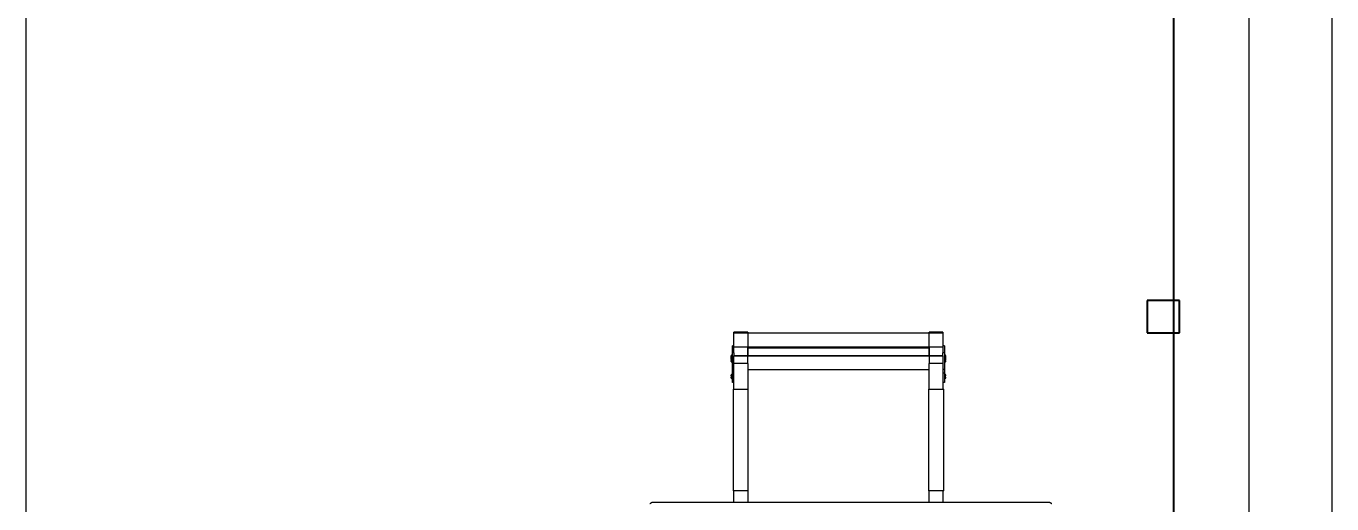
# Model space of a CAD drawing. Header units: inches. Extents: x 22 to 382261, y 22 to 371281.
# Drawn here: x 102264 to 105875, y 211960 to 213281 of the extents above; entities that cross this region are included whole.
import ezdxf

# ---------------------------------------------------------------- set-up
doc = ezdxf.new("R2010")
doc.units = ezdxf.units.IN
doc.header["$MEASUREMENT"] = 0
for name, color, linetype, lineweight in [('A-ANNO-DIMS', 211, 'Continuous', 9), ('A-FLOR', 192, 'Continuous', 9), ('I-FURN', 30, 'Continuous', 9), ('I-WALL', 2, 'Continuous', 9), ('Q-CASE', 31, 'Continuous', 9)]:
    doc.layers.add(name, color=color, linetype=linetype, lineweight=lineweight)
doc.styles.add('Arial_B', font='arialbd.ttf', dxfattribs={"height": 350.793651})
doc.dimstyles.new('2', dxfattribs={"dimscale": 304.8, "dimtxt": 346.888196, "dimasz": 0.221354, "dimexe": 1.338583, "dimexo": 0.0625, "dimgap": 0.278871, "dimtad": 1, "dimdec": 0, "dimzin": 0, "dimdsep": 46, "dimtxsty": 'Arial_B', "dimblk1": 'OBLIQUE', "dimblk2": 'OBLIQUE', "dimsah": 1, "dimcen": 0.09, "dimdle": 0.557743, "dimazin": 0, "dimtfac": 1, "dimtdec": 4, "dimtix": 1, "dimtmove": 0, "dimatfit": 3, "dimfxl": 0.557743, "dimfxlon": 1, "dimtvp": 1, "dimtolj": 1, "dimtzin": 0, "dimarcsym": 2})

# ---------------------------------------------------------------- blocks, each defined once
blk = doc.blocks.new('Casework 26 - Casework 23-692853-01-GROUND FLOOR DIM- PART A')
at = {"layer": 'Q-CASE', "lineweight": 25}
for p, q in [((-22960.3, -101.8), (-23049.2, -101.8)), ((-23049.2, -101.8), (-23049.2, -190.7)), ((-22960.3, -190.7), (-22960.3, -101.8)), ((-23049.2, -190.7), (-22960.3, -190.7))]:
    blk.add_line(p, q, dxfattribs=at)
blk = doc.blocks.new('DFXFCFB - Dining_Table_9162-V62-01-GROUND FLOOR DIM- PART A')
at = {"layer": 'I-FURN'}
for p, q in [((-990.6, 546.3), (-990.6, -546.3)), ((-1461.6, 254.4), (-1458.6, 254.4)), ((-1461.6, 254.4), (-1461.6, 216.3)), ((-1458.6, 254.4), (-1404.1, 254.4)), ((-1458.6, 254.4), (-1458.6, 216.3)), ((-1458.6, 254.4), (-1419.8, 254.4)), ((-1458.6, 254.4), (-1458.6, -323.4)), ((-1423.1, 258.8), (-1403.8, 258.8)), ((-1423.1, 258.8), (-1423.1, 254.4)), ((-1419.8, 254.4), (-1419.8, -323.4)), ((-1396.1, 254.4), (-1404.1, 254.4)), ((-1403.8, 258.8), (-1359.2, 258.8)), ((-1403.8, 258.8), (-1403.8, 254.4)), ((-1396.1, 216.3), (-1396.1, 254.4)), ((-1396.1, 254.4), (-1374.2, 254.4)), ((-1396.1, 254.4), (-1396.1, 216.3)), ((-1392.4, 262.1), (-1394.2, 262.1)), ((-1390.7, 262.1), (-1392.4, 262.1)), ((-1389.5, 262.1), (-1391.2, 262.1)), ((-1387.7, 262.1), (-1389.5, 262.1)), ((-1388.7, 260.8), (-1387.7, 262.1)), ((-1384.4, 262.1), (-1386.1, 262.1)), ((-1382.6, 262.1), (-1384.4, 262.1)), ((-1384, 260.3), (-1382.6, 262.1)), ((-1374.2, 254.4), (-1303.8, 254.4)), ((-1374.2, 254.4), (-1374.2, 216.3)), ((-1359.2, 254.4), (-1359.2, 258.8)), ((-1358.6, 258.8), (-1347.7, 258.8)), ((-1347.7, 258.8), (-1322.3, 258.8)), ((-1347.7, 258.8), (-1347.7, 254.4)), ((-1338.9, 262.1), (-1340.6, 262.1)), ((-1337.1, 262.1), (-1338.9, 262.1)), ((-1338.5, 260.3), (-1337.1, 262.1)), ((-1322.3, 258.8), (-1322.3, 254.4)), ((-1303.8, 214.7), (-1303.8, 256.6)), ((-1023.1, 256.6), (-1303.8, 256.6)), ((-1023.1, 256.6), (-1023.1, 214.7)), ((-1023.1, 254.4), (-990.3, 254.4)), ((-1458.6, 216.3), (-1461.6, 216.3)), ((-1404.1, 216.3), (-1458.6, 216.3)), ((-1419.9, 216.3), (-1419.9, -285.3)), ((-1417.5, 216.3), (-1404.1, 216.3)), ((-1417.5, -285.3), (-1417.5, 216.3)), ((-1404.1, 216.3), (-1396.1, 216.3)), ((-1396.1, 216.3), (-1404.1, 216.3)), ((-1396.1, -285.3), (-1396.1, 216.3)), ((-1396.1, 216.3), (-1374.1, 216.3)), ((-1396.1, 216.3), (-1396.1, -285.3)), ((-1303.8, 216.3), (-1374.2, 216.3)), ((-1357.4, 216.3), (-1357.4, -285.3)), ((-1303.8, 214.7), (-1023.1, 214.7)), ((-990.3, 216.3), (-1023.1, 216.3)), ((-1461.6, -285.3), (-1458.6, -285.3)), ((-1461.6, -285.3), (-1461.6, -323.4)), ((-1458.6, -285.3), (-1404.1, -285.3)), ((-1458.6, -285.3), (-1458.6, -323.4)), ((-1404.1, -285.3), (-1417.5, -285.3)), ((-1396.1, -285.3), (-1404.1, -285.3)), ((-1404.1, -285.3), (-1396.1, -285.3)), ((-1396.1, -323.4), (-1396.1, -285.3)), ((-1396.1, -285.3), (-1396.1, -323.4)), ((-1374.1, -285.3), (-1396.1, -285.3)), ((-1374.2, -285.3), (-1303.8, -285.3)), ((-1374.2, -285.3), (-1374.2, -323.4)), ((-1303.8, -325.5), (-1303.8, -283.6)), ((-1023.1, -283.6), (-1303.8, -283.6)), ((-1023.1, -283.6), (-1023.1, -325.5)), ((-1023.1, -285.3), (-990.2, -285.3)), ((-1458.6, -323.4), (-1461.6, -323.4)), ((-1404.1, -323.4), (-1458.6, -323.4)), ((-1419.8, -323.4), (-1458.6, -323.4)), ((-1423.1, -323.4), (-1423.1, -327.7)), ((-1404.1, -323.4), (-1396.1, -323.4)), ((-1403.8, -323.4), (-1403.8, -327.7)), ((-1374.2, -323.4), (-1396.1, -323.4)), ((-1303.8, -323.4), (-1374.2, -323.4)), ((-1359.2, -327.7), (-1359.2, -323.4)), ((-1347.7, -323.4), (-1347.7, -327.7)), ((-1322.3, -323.4), (-1322.3, -327.7)), ((-990.2, -323.4), (-1023.1, -323.4)), ((-1403.8, -327.7), (-1423.1, -327.7)), ((-1359.2, -327.7), (-1403.8, -327.7)), ((-1393.1, -329.6), (-1394.2, -331)), ((-1394.2, -331), (-1392.4, -331)), ((-1392.4, -331), (-1390.7, -331)), ((-1390, -329.4), (-1391.2, -331)), ((-1391.2, -331), (-1389.5, -331)), ((-1389.5, -331), (-1387.7, -331)), ((-1384.7, -329.2), (-1386.1, -331)), ((-1386.1, -331), (-1384.4, -331)), ((-1384.4, -331), (-1382.6, -331)), ((-1347.7, -327.7), (-1358.6, -327.7)), ((-1322.3, -327.7), (-1347.7, -327.7)), ((-1339.3, -329.2), (-1340.6, -331)), ((-1340.6, -331), (-1338.9, -331)), ((-1338.9, -331), (-1337.1, -331)), ((-1303.8, -325.5), (-1023.1, -325.5))]:
    blk.add_line(p, q, dxfattribs=at)
at = {"layer": 'I-FURN', "flags": 128}
for points in [[(-986.3, 555.7), (-986.7, 555.4), (-987.1, 555), (-987.4, 554.6), (-987.7, 554.3), (-988, 553.9), (-988.3, 553.5), (-988.6, 553.1), (-988.9, 552.6), (-989.1, 552.2), (-989.4, 551.7), (-989.6, 551.3), (-989.8, 550.8), (-989.9, 550.4), (-990.1, 549.9), (-990.2, 549.4), (-990.3, 548.9), (-990.4, 548.4), (-990.5, 547.9), (-990.5, 547.4), (-990.6, 546.9), (-990.6, 546.4), (-990.6, 546.3)], [(-1400, 258.8), (-1399.8, 259.1), (-1399.6, 259.3), (-1399.4, 259.5), (-1399.1, 259.8), (-1398.9, 260), (-1398.7, 260.2), (-1398.4, 260.4), (-1398.2, 260.6), (-1397.9, 260.8), (-1397.6, 261), (-1397.4, 261.1), (-1397.1, 261.3), (-1396.8, 261.4), (-1396.5, 261.5), (-1396.2, 261.6), (-1395.9, 261.8), (-1395.6, 261.8), (-1395.3, 261.9), (-1394.9, 262), (-1394.6, 262), (-1394.3, 262.1), (-1394.2, 262.1)], [(-1397, 258.8), (-1396.8, 259.1), (-1396.6, 259.3), (-1396.4, 259.5), (-1396.2, 259.8), (-1396, 260), (-1395.7, 260.2), (-1395.5, 260.4), (-1395.2, 260.6), (-1395, 260.8), (-1394.7, 261), (-1394.4, 261.1), (-1394.1, 261.3), (-1393.8, 261.4), (-1393.6, 261.5), (-1393.3, 261.6), (-1392.9, 261.8), (-1392.6, 261.8), (-1392.3, 261.9), (-1392, 262), (-1391.7, 262), (-1391.4, 262.1), (-1391.2, 262.1)], [(-1391.9, 258.8), (-1391.7, 259.1), (-1391.5, 259.3), (-1391.3, 259.5), (-1391.1, 259.8), (-1390.8, 260), (-1390.6, 260.2), (-1390.4, 260.4), (-1390.1, 260.6), (-1389.8, 260.8), (-1389.6, 261), (-1389.3, 261.1), (-1389, 261.3), (-1388.7, 261.4), (-1388.4, 261.5), (-1388.1, 261.6), (-1387.8, 261.8), (-1387.5, 261.8), (-1387.2, 261.9), (-1386.9, 262), (-1386.6, 262), (-1386.3, 262.1), (-1386.1, 262.1)], [(-1390.7, 262.1), (-1390.3, 262.1), (-1390, 262), (-1389.7, 261.9), (-1389.4, 261.9), (-1389.1, 261.8), (-1388.8, 261.7), (-1388.5, 261.6), (-1388.2, 261.5), (-1387.9, 261.3), (-1387.6, 261.2)], [(-1387.7, 262.1), (-1387.4, 262.1), (-1387.1, 262), (-1386.8, 261.9), (-1386.5, 261.9), (-1386.1, 261.8), (-1385.8, 261.7), (-1385.5, 261.6), (-1385.2, 261.5), (-1385, 261.3), (-1384.7, 261.2)], [(-1384.4, 261), (-1384.1, 260.9), (-1383.8, 260.7)], [(-1382.6, 262.1), (-1382.3, 262.1), (-1382, 262), (-1381.6, 261.9), (-1381.3, 261.9), (-1381, 261.8), (-1380.7, 261.7), (-1380.4, 261.6), (-1380.1, 261.5), (-1379.8, 261.3), (-1379.5, 261.2), (-1379.3, 261), (-1379, 260.9), (-1378.7, 260.7), (-1378.5, 260.5), (-1378.2, 260.3), (-1378, 260.1), (-1377.7, 259.9), (-1377.5, 259.6), (-1377.3, 259.4), (-1377.1, 259.2), (-1376.9, 258.9), (-1376.8, 258.8)], [(-1346.4, 258.8), (-1346.2, 259.1), (-1346, 259.3), (-1345.8, 259.5), (-1345.6, 259.8), (-1345.4, 260), (-1345.1, 260.2), (-1344.9, 260.4), (-1344.6, 260.6), (-1344.4, 260.8), (-1344.1, 261), (-1343.8, 261.1), (-1343.5, 261.3), (-1343.2, 261.4), (-1342.9, 261.5), (-1342.6, 261.6), (-1342.3, 261.8), (-1342, 261.8), (-1341.7, 261.9), (-1341.4, 262), (-1341.1, 262), (-1340.8, 262.1), (-1340.6, 262.1)], [(-1337.1, 262.1), (-1336.8, 262.1), (-1336.5, 262), (-1336.2, 261.9), (-1335.9, 261.9), (-1335.5, 261.8), (-1335.2, 261.7), (-1334.9, 261.6), (-1334.6, 261.5), (-1334.3, 261.3), (-1334.1, 261.2), (-1333.8, 261), (-1333.5, 260.9), (-1333.2, 260.7), (-1333, 260.5), (-1332.7, 260.3), (-1332.5, 260.1), (-1332.3, 259.9), (-1332, 259.6), (-1331.8, 259.4), (-1331.6, 259.2), (-1331.4, 258.9), (-1331.3, 258.8)], [(-1394.2, -331), (-1394.5, -331), (-1394.8, -330.9), (-1395.1, -330.9), (-1395.4, -330.8), (-1395.7, -330.7), (-1396.1, -330.6), (-1396.4, -330.5), (-1396.6, -330.4), (-1396.9, -330.3), (-1397.2, -330.1), (-1397.5, -330), (-1397.8, -329.8), (-1398, -329.6), (-1398.3, -329.4), (-1398.6, -329.2), (-1398.8, -329), (-1399, -328.8), (-1399.3, -328.6), (-1399.5, -328.3), (-1399.7, -328.1), (-1399.9, -327.9), (-1400, -327.7)], [(-1391.2, -331), (-1391.6, -331), (-1391.9, -330.9), (-1392.2, -330.9), (-1392.5, -330.8), (-1392.8, -330.7), (-1393.1, -330.6), (-1393.4, -330.5), (-1393.7, -330.4), (-1394, -330.3), (-1394.3, -330.1), (-1394.6, -330), (-1394.9, -329.8), (-1395.1, -329.6), (-1395.4, -329.4), (-1395.6, -329.2), (-1395.9, -329), (-1396.1, -328.8), (-1396.3, -328.6), (-1396.6, -328.3), (-1396.8, -328.1), (-1397, -327.9), (-1397, -327.7)], [(-1386.1, -331), (-1386.4, -331), (-1386.7, -330.9), (-1387.1, -330.9), (-1387.4, -330.8), (-1387.7, -330.7), (-1388, -330.6), (-1388.3, -330.5), (-1388.6, -330.4), (-1388.9, -330.3), (-1389.2, -330.1), (-1389.4, -330), (-1389.7, -329.8), (-1390, -329.6), (-1390.2, -329.4), (-1390.5, -329.2), (-1390.7, -329), (-1391, -328.8), (-1391.2, -328.6), (-1391.4, -328.3), (-1391.6, -328.1), (-1391.8, -327.9), (-1391.9, -327.7)], [(-1387.5, -330.1), (-1387.8, -330.2), (-1388, -330.3), (-1388.3, -330.5), (-1388.6, -330.6), (-1388.9, -330.7), (-1389.3, -330.8), (-1389.6, -330.9), (-1389.9, -330.9), (-1390.2, -331), (-1390.5, -331), (-1390.7, -331)], [(-1384.3, -329.9), (-1384.5, -330.1), (-1384.8, -330.2), (-1385.1, -330.3), (-1385.4, -330.5), (-1385.7, -330.6), (-1386, -330.7), (-1386.3, -330.8), (-1386.6, -330.9), (-1386.9, -330.9), (-1387.3, -331), (-1387.6, -331), (-1387.7, -331)], [(-1376.8, -327.7), (-1377, -328), (-1377.2, -328.2), (-1377.4, -328.5), (-1377.6, -328.7), (-1377.9, -328.9), (-1378.1, -329.1), (-1378.3, -329.3), (-1378.6, -329.5), (-1378.9, -329.7), (-1379.1, -329.9), (-1379.4, -330.1), (-1379.7, -330.2), (-1380, -330.3), (-1380.3, -330.5), (-1380.6, -330.6), (-1380.9, -330.7), (-1381.2, -330.8), (-1381.5, -330.9), (-1381.8, -330.9), (-1382.1, -331), (-1382.5, -331), (-1382.6, -331)], [(-1340.6, -331), (-1341, -331), (-1341.3, -330.9), (-1341.6, -330.9), (-1341.9, -330.8), (-1342.2, -330.7), (-1342.5, -330.6), (-1342.8, -330.5), (-1343.1, -330.4), (-1343.4, -330.3), (-1343.7, -330.1), (-1344, -330), (-1344.2, -329.8), (-1344.5, -329.6), (-1344.8, -329.4), (-1345, -329.2), (-1345.3, -329), (-1345.5, -328.8), (-1345.7, -328.6), (-1345.9, -328.3), (-1346.2, -328.1), (-1346.3, -327.9), (-1346.4, -327.7)], [(-1331.3, -327.7), (-1331.5, -328), (-1331.7, -328.2), (-1331.9, -328.5), (-1332.1, -328.7), (-1332.4, -328.9), (-1332.6, -329.1), (-1332.9, -329.3), (-1333.1, -329.5), (-1333.4, -329.7), (-1333.7, -329.9), (-1333.9, -330.1), (-1334.2, -330.2), (-1334.5, -330.3), (-1334.8, -330.5), (-1335.1, -330.6), (-1335.4, -330.7), (-1335.7, -330.8), (-1336, -330.9), (-1336.3, -330.9), (-1336.7, -331), (-1337, -331), (-1337.1, -331)], [(-990.6, -546.3), (-990.6, -546.8), (-990.6, -547.3), (-990.5, -547.8), (-990.4, -548.3), (-990.4, -548.8), (-990.2, -549.3), (-990.1, -549.8), (-990, -550.2), (-989.8, -550.7), (-989.6, -551.2), (-989.4, -551.6), (-989.2, -552.1), (-988.9, -552.5), (-988.7, -552.9), (-988.4, -553.4), (-988.1, -553.8), (-987.8, -554.2), (-987.5, -554.5), (-987.2, -554.9), (-986.8, -555.3), (-986.4, -555.6)]]:
    blk.add_lwpolyline(points, dxfattribs=at)
blk = doc.blocks.new('_Oblique')
at = {"color": 0, "linetype": 'ByBlock', "lineweight": -2}
blk.add_line((-0.5, -0.5), (0.5, 0.5), dxfattribs=at)
blk = doc.blocks.new('*D4430')
at = {"layer": 'A-ANNO-DIMS', "color": 0, "lineweight": -2, "transparency": 16777216}
for p, q in [((105437.8, 206648.5), (105437.8, 214892.4)), ((105518.8, 214722.4), (105029.8, 214722.4)), ((105518.8, 206818.5), (105029.8, 206818.5))]:
    blk.add_line(p, q, dxfattribs=at)
at = {"layer": 'Defpoints', "color": 0, "transparency": 16777216}
for p in [(105437.8, 214722.4), (105537.8, 214722.4), (105537.8, 206818.5)]:
    blk.add_point(p, dxfattribs=at)
at = {"layer": 'A-ANNO-DIMS', "color": 0, "lineweight": -2, "transparency": 16777216, "xscale": 67.46874999999999, "yscale": 67.46874999999999, "zscale": 67.46874999999999}
for p, rotation in [((105437.8, 214722.4), 90), ((105437.8, 206818.5), 270)]:
    blk.add_blockref('_Oblique', p, dxfattribs=dict(at, rotation=rotation))
at = {"layer": 'A-ANNO-DIMS', "color": 0, "transparency": 16777216, "insert": (105173.6, 210770.4), "char_height": 350.79, "width": 746.247, "attachment_point": 5, "rotation": 90, "style": 'Arial_B'}
blk.add_mtext('\\A1;7904', dxfattribs=at)

msp = doc.modelspace()

# ---------------------------------------------------------------- linework, layer by layer
at = {"layer": 'A-FLOR'}
msp.add_line((102264.3, 206222), (102264.3, 214722.4), dxfattribs=at)
at = {"layer": 'I-WALL'}
for p, q in [((105644.7, 214722.4), (105644.7, 207802.4)), ((105874.7, 214722.4), (105874.7, 207802.4))]:
    msp.add_line(p, q, dxfattribs=at)

# ---------------------------------------------------------------- block references
at = {"layer": 'I-FURN', "rotation": 269.9999999999997}
msp.add_blockref('DFXFCFB - Dining_Table_9162-V62-01-GROUND FLOOR DIM- PART A', (104544.7, 210973.8), dxfattribs=at)
at = {"layer": 'Q-CASE'}
msp.add_blockref('Casework 26 - Casework 23-692853-01-GROUND FLOOR DIM- PART A', (128413.5, 212624.2), dxfattribs=at)

# ---------------------------------------------------------------- dimensions: what is measured, and where the dimension line sits
at = {"layer": 'A-ANNO-DIMS'}
dim = msp.add_linear_dim(base=(105437.8, 214722.4), p1=(105537.8, 206818.5), p2=(105537.8, 214722.4), angle=90, dimstyle='2', override={"dimpost": '<>', "dimfxl": 7903.827551}, dxfattribs=at)
dim.commit()
dim.dimension.update_dxf_attribs({"geometry": '*D4430', "text_midpoint": (105173.6, 210770.4)})

doc.saveas('drawing.dxf')
